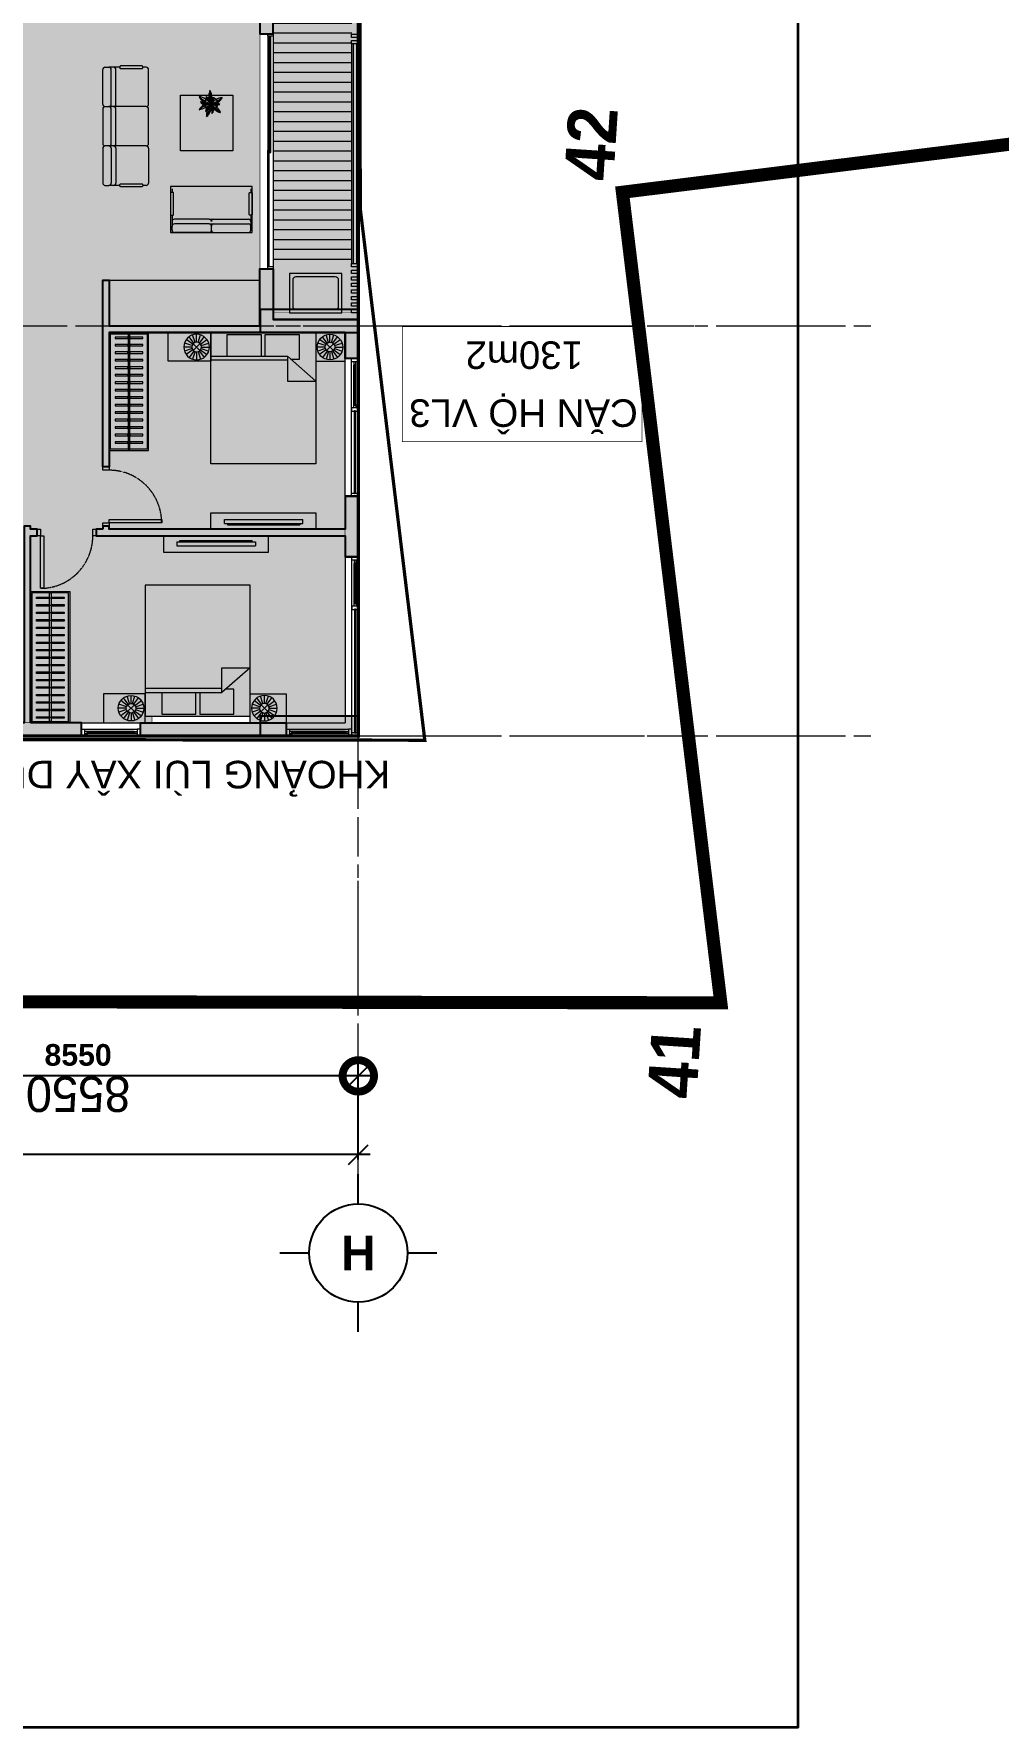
# Model space of a CAD drawing. Header units: millimetres. Extents: x -100356 to 314685, y 446 to 1273965.
# Drawn here: x 76791 to 91502, y 978619 to 1004435 of the extents above; entities that cross this region are included whole.
import ezdxf
from ezdxf.enums import TextEntityAlignment as Align
from ezdxf.xclip import XClip

# ---------------------------------------------------------------- set-up
doc = ezdxf.new("R2010")
doc.units = ezdxf.units.MM
doc.header["$XCLIPFRAME"] = 2
for name, pattern in [('20180221 BF$0$DASHDOT', [1, 0.5, -0.25, 0, -0.25]), ('CENTER', [2, 1.25, -0.25, 0.25, -0.25]), ('CENTER2', [28.575, 19.05, -3.175, 3.175, -3.175]), ('Dash', [6, 3, -3]), ('DASHED2', [0.375, 0.25, -0.125]), ('Kume - Grid Line', [10.5, 6, -1.25, 2, -1.25]), ('VL1 - tb$0$HIDDEN', [0.375, 0.25, -0.125])]:
    doc.linetypes.add(name, pattern=pattern)
doc.layers.get('DEFPOINTS').update_dxf_attribs({"lineweight": 13})
for name, color, linetype in [('20180221 BF$0$10', 1, 'Continuous'), ('20180221 BF$0$sohieu_diem', 2, 'Continuous'), ('20180221 BF$0$TREE', 99, 'Continuous'), ('STR', 7, 'Continuous')]:
    doc.layers.add(name, color=color, linetype=linetype)
for name, color, linetype, lineweight in [('20180221 BF$0$setback', 1, 'Continuous', 13), ('@ color hatch', 7, 'Continuous', 13), ('@LOUVER', 35, 'Continuous', 13), ('A-_ANOT----_D', 7, 'Continuous', 5), ('A.Axis', 251, 'CENTER2', 13), ('A1 - dp$0$TUONG 2', 2, 'Continuous', 25), ('A2 - dp$0$FURNITURE', 8, 'Continuous', 5), ('A3 - dp$0$A.Door', 4, 'Continuous', 13), ('A3 - dp$0$A.HACH 250', 250, 'Continuous', 5), ('A3 - dp$0$CUA', 5, 'Continuous', 9), ('A3 - dp$0$FURNITURE', 8, 'Continuous', 5), ('A3 - dp$0$TUONG 2', 2, 'Continuous', 25), ('GJ', 1, 'Continuous', 13), ('Hatch-wall', 251, 'Continuous', 5), ('LC.HA', 250, 'Continuous', 9), ('LDIM OUT', 250, 'Continuous', 13), ('LGI', 250, 'CENTER', 9), ('TEXT', 6, 'Continuous', 20), ('VL1 - tb$0$$0$A.HACH 250', 250, 'Continuous', 5), ('VL1 - tb$0$A.Door', 4, 'Continuous', 13), ('VL1 - tb$0$A.HACH 250', 250, 'Continuous', 5), ('VL1 - tb$0$CUA', 5, 'Continuous', 9), ('VL1 - tb$0$KHCUA', 3, 'Continuous', 13)]:
    doc.layers.add(name, color=color, linetype=linetype, lineweight=lineweight)
doc.layers.add('@area depoint', color=8, linetype='Continuous', lineweight=35, plot=False)
doc.styles.add('20180221 BF$0$VAPTIMN', font='VNI-Aptima-Bold.TTF')
doc.styles.add('ARIAL', font='Font - TrueType - Arial Bold.ttf')
doc.styles.add('Arial_4', font='Font - TrueType - Arial.ttf', dxfattribs={"width": 0.95, "height": 540})
doc.styles.add('VL1 - tb$0$GHICHU-C', font='Font - TrueType - Arial.ttf', dxfattribs={"width": 0.7})
doc.styles.add('VnArial', font='Font - TrueType - Arial.ttf')
doc.dimstyles.new('A3_-_A4_1', dxfattribs={"dimscale": 304.8, "dimtxt": 550.940076, "dimasz": 3.149606, "dimexe": 0, "dimexo": 0.0625, "dimgap": 0, "dimtad": 1, "dimdec": 0, "dimzin": 0, "dimdsep": 46, "dimtxsty": 'Arial_4', "dimblk1": 'DOTSMALL', "dimblk2": 'DOTSMALL', "dimsah": 1, "dimcen": 0.09, "dimazin": 0, "dimtfac": 1, "dimtdec": 4, "dimtix": 1, "dimtmove": 0, "dimatfit": 3, "dimfxl": 4.92126, "dimfxlon": 1, "dimtvp": 1, "dimtolj": 1, "dimtzin": 0, "dimarcsym": 2})
doc.dimstyles.new('TL 150 OUT', dxfattribs={"dimscale": 150, "dimtxt": 2.2, "dimasz": 2, "dimexe": 1.2, "dimexo": 1.5, "dimgap": 1, "dimtad": 1, "dimdec": 0, "dimdsep": 46, "dimtxsty": 'ARIAL', "dimblk": 'OBLIQUE', "dimcen": 2, "dimdle": 1.2, "dimclrd": 256, "dimclre": 256, "dimclrt": 4, "dimaunit": 1, "dimadec": 0, "dimazin": 0, "dimtfac": 1, "dimtdec": 0, "dimtix": 1, "dimtmove": 2, "dimatfit": 3, "dimfxl": 1, "dimtolj": 1, "dimtzin": 0, "dimarcsym": 0})

# ---------------------------------------------------------------- blocks, each defined once
blk = doc.blocks.new('*U211')
for p, q in [((50, 0), (2489, 0)), ((100, 0), (100, -30)), ((2439, 0), (2439, -30)), ((2489, 0), (2489, -30)), ((50, -30), (2489, -30)), ((2439, -35), (2439, -65)), ((2439, -35), (4877, -35)), ((2439, -65), (4877, -65)), ((2489, -35), (2489, -65)), ((4827, -35), (4827, -65))]:
    blk.add_line(p, q)
at = {"color": 8}
for p, q in [((100, -15), (2439, -15)), ((2489, -50), (4827, -50))]:
    blk.add_line(p, q, dxfattribs=at)
for points in [[(0, 0), (50, 0), (50, -110), (0, -110)], [(4877, 0), (4927, 0), (4927, -110), (4877, -110)]]:
    blk.add_lwpolyline(points, close=True)
for points in [[(4877, 0), (50, 0)], [(4877, -110), (50, -110)]]:
    blk.add_lwpolyline(points)
at = {"layer": 'VL1 - tb$0$KHCUA', "style": 'VL1 - tb$0$GHICHU-C', "flags": 1}
for tag, p in [('KICH_THUOC', (450, -300)), ('TEN_CUA', (450, -184)), ('QUI_CACH', (450, -421))]:
    blk.add_attdef(tag, text='', height=50, dxfattribs=at).set_placement(p, align=Align.MIDDLE)
blk = doc.blocks.new('*U178')
for points in [[(0, 100), (50, 100), (50, 0), (0, 0)], [(50, 0), (100, 0), (100, -800), (50, -800)], [(850, 100), (900, 100), (900, 0), (850, 0)]]:
    blk.add_lwpolyline(points, close=True)
at = {"linetype": 'VL1 - tb$0$HIDDEN'}
blk.add_arc((50, 0), 800, 270, 0, dxfattribs=at)
blk = doc.blocks.new('*U476')
for points in [[(0, 600), (0, 0), (1999, 0), (1999, 600)], [(1979, 580), (1979, 20), (20, 20), (20, 580)]]:
    blk.add_lwpolyline(points, close=True)
at = {"ltscale": 6}
for points in [[(1979, 287), (1979, 313), (20, 313), (20, 287)], [(83, 319), (78, 319), (78, 280), (83, 280)], [(197, 319), (192, 319), (192, 280), (197, 280)], [(311, 319), (306, 319), (306, 280), (311, 280)], [(425, 319), (420, 319), (420, 280), (425, 280)], [(539, 319), (534, 319), (534, 280), (539, 280)], [(653, 319), (648, 319), (648, 280), (653, 280)], [(767, 319), (762, 319), (762, 280), (767, 280)], [(881, 319), (876, 319), (876, 280), (881, 280)], [(995, 319), (990, 319), (990, 280), (995, 280)], [(1109, 319), (1104, 319), (1104, 280), (1109, 280)], [(1223, 319), (1218, 319), (1218, 280), (1223, 280)], [(1337, 319), (1332, 319), (1332, 280), (1337, 280)], [(1451, 319), (1446, 319), (1446, 280), (1451, 280)], [(1565, 319), (1560, 319), (1560, 280), (1565, 280)], [(1679, 319), (1674, 319), (1674, 280), (1679, 280)], [(1793, 319), (1788, 319), (1788, 280), (1793, 280)], [(1907, 319), (1902, 319), (1902, 280), (1907, 280)]]:
    blk.add_lwpolyline(points, close=True, dxfattribs=at)
for points in [[(91, 313), (91, 515), (69, 515), (69, 313)], [(69, 287), (69, 92), (91, 92), (91, 287)], [(205, 313), (205, 515), (183, 515), (183, 313)], [(183, 287), (183, 92), (205, 92), (205, 287)], [(319, 313), (319, 515), (297, 515), (297, 313)], [(297, 287), (297, 92), (319, 92), (319, 287)], [(433, 313), (433, 515), (411, 515), (411, 313)], [(411, 287), (411, 92), (433, 92), (433, 287)], [(547, 313), (547, 515), (525, 515), (525, 313)], [(525, 287), (525, 92), (547, 92), (547, 287)], [(661, 313), (661, 515), (639, 515), (639, 313)], [(639, 287), (639, 92), (661, 92), (661, 287)], [(775, 313), (775, 515), (753, 515), (753, 313)], [(753, 287), (753, 92), (775, 92), (775, 287)], [(889, 313), (889, 515), (867, 515), (867, 313)], [(867, 287), (867, 92), (889, 92), (889, 287)], [(1003, 313), (1003, 515), (981, 515), (981, 313)], [(981, 287), (981, 92), (1003, 92), (1003, 287)], [(1117, 313), (1117, 515), (1095, 515), (1095, 313)], [(1095, 287), (1095, 92), (1117, 92), (1117, 287)], [(1231, 313), (1231, 515), (1209, 515), (1209, 313)], [(1209, 287), (1209, 92), (1231, 92), (1231, 287)], [(1345, 313), (1345, 515), (1323, 515), (1323, 313)], [(1323, 287), (1323, 92), (1345, 92), (1345, 287)], [(1459, 313), (1459, 515), (1437, 515), (1437, 313)], [(1437, 287), (1437, 92), (1459, 92), (1459, 287)], [(1573, 313), (1573, 515), (1551, 515), (1551, 313)], [(1551, 287), (1551, 92), (1573, 92), (1573, 287)], [(1687, 313), (1687, 515), (1665, 515), (1665, 313)], [(1665, 287), (1665, 92), (1687, 92), (1687, 287)], [(1801, 313), (1801, 515), (1779, 515), (1779, 313)], [(1779, 287), (1779, 92), (1801, 92), (1801, 287)], [(1915, 313), (1915, 515), (1893, 515), (1893, 313)], [(1893, 287), (1893, 92), (1915, 92), (1915, 287)]]:
    blk.add_lwpolyline(points, dxfattribs=at)
blk = doc.blocks.new('VL1 - tb$0$Bed 1600')
at = {"linetype": 'Continuous'}
for p, q in [((2, -80), (2, 0)), ((2, 0), (66, 0)), ((66, 0), (66, -80)), ((12, -1.2), (32.8, -1.2)), ((12, -14.4), (12, -1.2)), ((32.8, -1.2), (32.8, -14.4)), ((35.2, -1.2), (56, -1.2)), ((35.2, -14.4), (35.2, -1.2)), ((56, -1.2), (56, -16.4)), ((2, -14.4), (48.8, -14.4)), ((48.8, -16.8), (2, -16.8)), ((66, -29.6), (48.8, -14.4)), ((48.8, -14.4), (48.8, -29.6)), ((56, -16.4), (50.8, -16.4)), ((48.8, -29.6), (66, -29.6)), ((66, -80), (2, -80))]:
    blk.add_line(p, q, dxfattribs=at)
blk = doc.blocks.new('*U475')
for p, q in [((548, 0), (0, 0)), ((0, 0), (0, -439)), ((548, -439), (548, 0)), ((144, -222), (22, -222)), ((148, -200), (32, -162)), ((148, -245), (32, -283)), ((158, -179), (60, -108)), ((174, -163), (103, -65)), ((195, -153), (157, -37)), ((166, -171), (269, -274)), ((269, -171), (166, -274)), ((217, -149), (217, -27)), ((240, -153), (278, -37)), ((260, -163), (332, -65)), ((277, -179), (375, -108)), ((287, -200), (403, -162)), ((287, -245), (403, -283)), ((291, -222), (412, -222)), ((0, -439), (548, -439)), ((158, -265), (60, -337)), ((174, -282), (103, -380)), ((195, -292), (157, -408)), ((217, -296), (217, -418)), ((217, -296), (217, -418)), ((240, -292), (278, -408)), ((260, -282), (332, -380)), ((277, -265), (375, -337))]:
    blk.add_line(p, q)
for radius in [195, 73.2]:
    blk.add_circle((217, -222), radius)
blk = doc.blocks.new('*U473')
for p, q in [((639, 0), (0, 0)), ((0, 0), (0, -439)), ((639, -439), (639, 0)), ((144, -222), (22, -222)), ((148, -200), (32, -162)), ((148, -245), (32, -283)), ((158, -179), (60, -108)), ((174, -163), (103, -65)), ((195, -153), (157, -37)), ((166, -171), (269, -274)), ((269, -171), (166, -274)), ((217, -149), (217, -27)), ((240, -153), (278, -37)), ((260, -163), (332, -65)), ((277, -179), (375, -108)), ((287, -200), (403, -162)), ((287, -245), (403, -283)), ((291, -222), (412, -222)), ((0, -439), (639, -439)), ((158, -265), (60, -337)), ((174, -282), (103, -380)), ((195, -292), (157, -408)), ((217, -296), (217, -418)), ((217, -296), (217, -418)), ((240, -292), (278, -408)), ((260, -282), (332, -380)), ((277, -265), (375, -337))]:
    blk.add_line(p, q)
for radius in [195, 73.2]:
    blk.add_circle((217, -222), radius)
blk = doc.blocks.new('VL1 - tb$0$A$C6FE626A3')
for p, q in [((-90, 606), (-150, 606)), ((-150, -594), (-150, 606)), ((-90, -594), (-90, 606)), ((-90, 557), (-70, 557)), ((-70, -545), (-70, 557)), ((-90, -594), (-150, -594)), ((-90, -545), (-70, -545))]:
    blk.add_line(p, q)
blk = doc.blocks.new('*U474')
for p, q in [((448, 0), (0, 0)), ((0, 0), (0, -439)), ((448, -439), (448, 0)), ((144, -222), (22, -222)), ((148, -200), (32, -162)), ((148, -245), (32, -283)), ((158, -179), (60, -108)), ((174, -163), (103, -65)), ((195, -153), (157, -37)), ((166, -171), (269, -274)), ((269, -171), (166, -274)), ((217, -149), (217, -27)), ((240, -153), (278, -37)), ((260, -163), (332, -65)), ((277, -179), (375, -108)), ((287, -200), (403, -162)), ((287, -245), (403, -283)), ((291, -222), (412, -222)), ((0, -439), (448, -439)), ((158, -265), (60, -337)), ((174, -282), (103, -380)), ((195, -292), (157, -408)), ((217, -296), (217, -418)), ((217, -296), (217, -418)), ((240, -292), (278, -408)), ((260, -282), (332, -380)), ((277, -265), (375, -337))]:
    blk.add_line(p, q)
for radius in [195, 73.2]:
    blk.add_circle((217, -222), radius)
blk = doc.blocks.new('*U472')
for p, q in [((650, 0), (0, 0)), ((0, 0), (0, -439)), ((650, -439), (650, 0)), ((144, -222), (22, -222)), ((148, -200), (32, -162)), ((148, -245), (32, -283)), ((158, -179), (60, -108)), ((174, -163), (103, -65)), ((195, -153), (157, -37)), ((166, -171), (269, -274)), ((269, -171), (166, -274)), ((217, -149), (217, -27)), ((240, -153), (278, -37)), ((260, -163), (332, -65)), ((277, -179), (375, -108)), ((287, -200), (403, -162)), ((287, -245), (403, -283)), ((291, -222), (412, -222)), ((0, -439), (650, -439)), ((158, -265), (60, -337)), ((174, -282), (103, -380)), ((195, -292), (157, -408)), ((217, -296), (217, -418)), ((217, -296), (217, -418)), ((240, -292), (278, -408)), ((260, -282), (332, -380)), ((277, -265), (375, -337))]:
    blk.add_line(p, q)
for radius in [195, 73.2]:
    blk.add_circle((217, -222), radius)
blk = doc.blocks.new('*U477')
for points in [[(0, 600), (0, 0), (1801, 0), (1801, 600)], [(1781, 580), (1781, 20), (20, 20), (20, 580)]]:
    blk.add_lwpolyline(points, close=True)
at = {"ltscale": 6}
for points in [[(1781, 287), (1781, 313), (20, 313), (20, 287)], [(83, 319), (78, 319), (78, 280), (83, 280)], [(197, 319), (192, 319), (192, 280), (197, 280)], [(311, 319), (306, 319), (306, 280), (311, 280)], [(425, 319), (420, 319), (420, 280), (425, 280)], [(539, 319), (534, 319), (534, 280), (539, 280)], [(653, 319), (648, 319), (648, 280), (653, 280)], [(767, 319), (762, 319), (762, 280), (767, 280)], [(881, 319), (876, 319), (876, 280), (881, 280)], [(995, 319), (990, 319), (990, 280), (995, 280)], [(1109, 319), (1104, 319), (1104, 280), (1109, 280)], [(1223, 319), (1218, 319), (1218, 280), (1223, 280)], [(1337, 319), (1332, 319), (1332, 280), (1337, 280)], [(1451, 319), (1446, 319), (1446, 280), (1451, 280)], [(1565, 319), (1560, 319), (1560, 280), (1565, 280)], [(1679, 319), (1674, 319), (1674, 280), (1679, 280)]]:
    blk.add_lwpolyline(points, close=True, dxfattribs=at)
for points in [[(91, 313), (91, 515), (69, 515), (69, 313)], [(69, 287), (69, 92), (91, 92), (91, 287)], [(205, 313), (205, 515), (183, 515), (183, 313)], [(183, 287), (183, 92), (205, 92), (205, 287)], [(319, 313), (319, 515), (297, 515), (297, 313)], [(297, 287), (297, 92), (319, 92), (319, 287)], [(433, 313), (433, 515), (411, 515), (411, 313)], [(411, 287), (411, 92), (433, 92), (433, 287)], [(547, 313), (547, 515), (525, 515), (525, 313)], [(525, 287), (525, 92), (547, 92), (547, 287)], [(661, 313), (661, 515), (639, 515), (639, 313)], [(639, 287), (639, 92), (661, 92), (661, 287)], [(775, 313), (775, 515), (753, 515), (753, 313)], [(753, 287), (753, 92), (775, 92), (775, 287)], [(889, 313), (889, 515), (867, 515), (867, 313)], [(867, 287), (867, 92), (889, 92), (889, 287)], [(1003, 313), (1003, 515), (981, 515), (981, 313)], [(981, 287), (981, 92), (1003, 92), (1003, 287)], [(1117, 313), (1117, 515), (1095, 515), (1095, 313)], [(1095, 287), (1095, 92), (1117, 92), (1117, 287)], [(1231, 313), (1231, 515), (1209, 515), (1209, 313)], [(1209, 287), (1209, 92), (1231, 92), (1231, 287)], [(1345, 313), (1345, 515), (1323, 515), (1323, 313)], [(1323, 287), (1323, 92), (1345, 92), (1345, 287)], [(1459, 313), (1459, 515), (1437, 515), (1437, 313)], [(1437, 287), (1437, 92), (1459, 92), (1459, 287)], [(1573, 313), (1573, 515), (1551, 515), (1551, 313)], [(1551, 287), (1551, 92), (1573, 92), (1573, 287)], [(1687, 313), (1687, 515), (1665, 515), (1665, 313)], [(1665, 287), (1665, 92), (1687, 92), (1687, 287)]]:
    blk.add_lwpolyline(points, dxfattribs=at)
blk = doc.blocks.new('*U177')
at = {"layer": 'VL1 - tb$0$A.Door', "ltscale": 0.5}
for p, q in [((850, 100), (50, 100)), ((50, 0), (850, 0)), ((100, 65), (800, 65)), ((100, 35), (800, 35)), ((900, 0), (900, 100))]:
    blk.add_line(p, q, dxfattribs=at)
for points in [[(50, 100), (50, 0), (0, 0), (0, 100)], [(850, 100), (850, 0), (900, 0), (900, 100)]]:
    blk.add_lwpolyline(points, close=True, dxfattribs=at)
for points in [[(100, 55), (100, 65), (50, 65), (50, 35), (100, 35), (100, 45), (90, 45), (90, 55), (100, 55)], [(800, 55), (800, 65), (850, 65), (850, 35), (800, 35), (800, 45), (810, 45), (810, 55), (800, 55)]]:
    blk.add_lwpolyline(points, dxfattribs=at)
at = {"layer": 'VL1 - tb$0$A.HACH 250', "ltscale": 0.5}
blk.add_lwpolyline([(90, 45), (810, 45), (810, 55), (90, 55)], close=True, dxfattribs=at)
blk = doc.blocks.new('*U479')
at = {"layer": 'A3 - dp$0$FURNITURE'}
for p, q in [((0, 100), (3350, 100)), ((0, 75), (3350, 75)), ((0, 25), (3350, 25)), ((0, 0), (3350, 0))]:
    blk.add_line(p, q, dxfattribs=at)
blk = doc.blocks.new('A3 - dp$0$cua so 1')
at = {"layer": 'A3 - dp$0$A.Door', "ltscale": 0.5}
for p, q in [((1400, 65), (2000, 65)), ((1400, 35), (2000, 35))]:
    blk.add_line(p, q, dxfattribs=at)
for points in [[(0, 0), (2100, 0), (2100, 100), (0, 100)], [(2050, 100), (2050, 0), (2100, 0), (2100, 100)]]:
    blk.add_lwpolyline(points, close=True, dxfattribs=at)
for points in [[(50, 55), (50, 100), (0, 100), (0, 0), (50, 0), (50, 45), (40, 45), (40, 55), (50, 55)], [(1300, 55), (1300, 100), (1350, 100), (1350, 0), (1300, 0), (1300, 45), (1310, 45), (1310, 55), (1300, 55)], [(1400, 55), (1400, 65), (1350, 65), (1350, 35), (1400, 35), (1400, 45), (1390, 45), (1390, 55), (1400, 55)], [(2000, 55), (2000, 65), (2050, 65), (2050, 35), (2000, 35), (2000, 45), (2010, 45), (2010, 55), (2000, 55)]]:
    blk.add_lwpolyline(points, dxfattribs=at)
at = {"layer": 'A3 - dp$0$A.HACH 250', "ltscale": 0.5}
for points in [[(40, 45), (1310, 45), (1310, 55), (40, 55)], [(1390, 45), (2010, 45), (2010, 55), (1390, 55)]]:
    blk.add_lwpolyline(points, close=True, dxfattribs=at)
blk = doc.blocks.new('*U418')
at = {"layer": 'A3 - dp$0$A.Door', "ltscale": 0.5}
for p, q in [((1400, 65), (2000, 65)), ((1400, 35), (2000, 35))]:
    blk.add_line(p, q, dxfattribs=at)
for points in [[(-628, 0), (2100, 0), (2100, 100), (-628, 100)], [(2050, 100), (2050, 0), (2100, 0), (2100, 100)]]:
    blk.add_lwpolyline(points, close=True, dxfattribs=at)
for points in [[(-578, 55), (-578, 100), (-628, 100), (-628, 0), (-578, 0), (-578, 45), (-588, 45), (-588, 55), (-578, 55)], [(1300, 55), (1300, 100), (1350, 100), (1350, 0), (1300, 0), (1300, 45), (1310, 45), (1310, 55), (1300, 55)], [(1400, 55), (1400, 65), (1350, 65), (1350, 35), (1400, 35), (1400, 45), (1390, 45), (1390, 55), (1400, 55)], [(2000, 55), (2000, 65), (2050, 65), (2050, 35), (2000, 35), (2000, 45), (2010, 45), (2010, 55), (2000, 55)]]:
    blk.add_lwpolyline(points, dxfattribs=at)
at = {"layer": 'A3 - dp$0$A.HACH 250', "ltscale": 0.5}
for points in [[(-588, 45), (1310, 45), (1310, 55), (-588, 55)], [(1390, 45), (2010, 45), (2010, 55), (1390, 55)]]:
    blk.add_lwpolyline(points, close=True, dxfattribs=at)
blk = doc.blocks.new('*U417')
at = {"layer": 'VL1 - tb$0$A.Door', "ltscale": 0.5}
for p, q in [((952, 100), (50, 100)), ((50, 0), (952, 0)), ((100, 65), (902, 65)), ((100, 35), (902, 35)), ((1002, 0), (1002, 100))]:
    blk.add_line(p, q, dxfattribs=at)
for points in [[(50, 100), (50, 0), (0, 0), (0, 100)], [(952, 100), (952, 0), (1002, 0), (1002, 100)]]:
    blk.add_lwpolyline(points, close=True, dxfattribs=at)
for points in [[(100, 55), (100, 65), (50, 65), (50, 35), (100, 35), (100, 45), (90, 45), (90, 55), (100, 55)], [(902, 55), (902, 65), (952, 65), (952, 35), (902, 35), (902, 45), (912, 45), (912, 55), (902, 55)]]:
    blk.add_lwpolyline(points, dxfattribs=at)
at = {"layer": 'VL1 - tb$0$A.HACH 250', "ltscale": 0.5}
blk.add_lwpolyline([(90, 45), (912, 45), (912, 55), (90, 55)], close=True, dxfattribs=at)
blk = doc.blocks.new('VL3 revised', base_point=(-8800, 1600))
at = {"layer": '@ color hatch', "ltscale": 0.5}
h = blk.add_hatch(color=211, dxfattribs=at)
h.dxf.hatch_style = 1
h.paths.add_polyline_path([(-7000, 2132), (-6700, 2132), (-6400, 2132), (-6400, 2725), (2450, 2725), (2450, -272), (-450, -272), (-450, -1675), (1149, -1675), (1149, -6825), (2448, -6825), (2450, -12775), (1000, -12775), (1000, -12675), (-500, -12675), (-500, -12775), (-5752, -12775), (-5752, -11475), (-5850, -11475), (-5850, -7695), (-5450, -7695), (-5450, -6875), (-5850, -6875), (-5850, -3175), (-7000, -3175)])
h.paths.add_polyline_path([(2648, -1675), (1349, -1675), (1349, -6525), (2648, -6525)])
at = {"layer": 'Hatch-wall', "ltscale": 0.5}
h = blk.add_hatch(color=256, dxfattribs=at)
h.dxf.hatch_style = 1
h.paths.add_polyline_path([(-6500, 2232), (-7000, 2232), (-7000, 2732), (-6500, 2732)], flags=16)
h.paths.add_polyline_path([(-1550, -472), (-1550, -372), (-450, -372), (-450, -272), (2450, -272), (2450, 228), (2650, 228), (2650, -475), (-250, -475), (-250, -522), (-450, -522), (-450, -472)], flags=17)
h.paths.add_polyline_path([(-1150, -6725), (1149, -6725), (1149, -5855), (1349, -5855), (1349, -6625), (2648, -6625), (2648, -7222), (2448, -7222), (2448, -6825), (-1150, -6825), (-1150, -8875), (-1250, -8875), (-1250, -6025), (-1150, -6025)])
h.paths.add_polyline_path([(1548, -12975), (-675, -12975), (-675, -12775), (1548, -12775)])
h.paths.add_polyline_path([(-5850, -6875), (-5850, -6975), (-5550, -6975), (-5550, -7595), (-5850, -7595), (-5850, -7695), (-5450, -7695), (-5450, -6875)], flags=17)
h.paths.add_polyline_path([(-7000, -1675), (-7000, 1032), (-5200, 1032), (-5200, 1232), (-5300, 1232), (-5300, 1132), (-7000, 1132), (-7000, 2132), (-6400, 2132), (-6400, 2732), (-5300, 2732), (-5300, 1982), (-5200, 1982), (-5200, 2732), (-2650, 2732), (-2650, -268), (-2650, -268), (-2650, -472), (-2450, -472), (-2450, -372), (-2550, -372), (-2550, 632), (-1800, 632), (-1800, 732), (-2550, 732), (-2550, 2732), (-950, 2732), (-950, 732), (-1050, 732), (-1050, 632), (-850, 632), (-850, 2732), (2450, 2732), (2450, 2328), (2650, 2328), (2650, 2932), (-7150, 2932), (-7150, -1775), (-7000, -1775)])
h.paths.add_polyline_path([(-2350, -6025), (-5850, -6025), (-5850, -3175), (-7000, -3175), (-7000, -3075), (-7150, -3075), (-7150, -3375), (-6050, -3375), (-6050, -12975), (-5200, -12975), (-5200, -12775), (-5850, -12775), (-5850, -9825), (-4150, -9825), (-4150, -9625), (-4250, -9625), (-4250, -9725), (-5850, -9725), (-5850, -6125), (-4250, -6125), (-4250, -8875), (-4150, -8875), (-4150, -8275), (-2450, -8275), (-2450, -8875), (-2350, -8875), (-2350, -6975), (-2450, -6975), (-2450, -8175), (-4150, -8175), (-4150, -6125), (-2450, -6125), (-2450, -6225), (-2350, -6225)])
edge = h.paths.add_edge_path()
edge.add_line((1349, -1675), (2648, -1675))
edge.add_line((2648, -1675), (2649, -1475))
edge.add_line((2649, -1475), (-250, -1475))
edge.add_line((-250, -1475), (-250, -1422))
edge.add_line((-250, -1422), (-450, -1422))
edge.add_line((-450, -1422), (-450, -1675))
edge.add_line((-450, -1675), (1149, -1675))
edge.add_line((1149, -1675), (1149, -2272))
edge.add_line((1149, -2272), (1349, -2272))
edge.add_line((1349, -2272), (1349, -1675))
h = blk.add_hatch(color=256, dxfattribs=at)
h.dxf.hatch_style = 1
h.paths.add_polyline_path([(2649, -1475), (-250, -1475), (-250, -1422), (-450, -1422), (-450, -1675), (1149, -1675), (1149, -2272), (1349, -2272), (1349, -1675), (2648, -1675)])
h = blk.add_hatch(color=256, dxfattribs=at)
h.dxf.hatch_style = 1
h.paths.add_polyline_path([(-1250, -9825), (-1350, -9825), (-1350, -9925), (2448, -9925), (2448, -10247), (2650, -10247), (2650, -9322), (2448, -9322), (2448, -9825), (-1150, -9825), (-1150, -9775), (-1250, -9775)])
h.paths.add_polyline_path([(-2350, -12775), (-2350, -9925), (-2250, -9925), (-2250, -9825), (-2350, -9825), (-2350, -9775), (-2450, -9775), (-2450, -12775), (-3100, -12775), (-3100, -12975), (-1575, -12975), (-1575, -12775)])
at = {"layer": 'VL1 - tb$0$$0$A.HACH 250'}
h = blk.add_hatch(dxfattribs=at)
h.set_pattern_fill('_USER', color=256, scale=150, angle=180, pattern_type=0)
h.set_pattern_definition([(180, (-58920.26, -230649.74), (-6e-14, -150), [])])
h.paths.add_polyline_path([(1349, -1675), (2550, -1675), (2550, -5855), (1349, -5855)])
at = {"layer": '@ color hatch', "color": 250, "ltscale": 10, "const_width": 10, "elevation": 0}
blk.add_lwpolyline([(1149, -1675), (1149, -6825), (2448, -6825), (2450, -12775), (1000, -12775), (1000, -12675), (-500, -12675), (-500, -12775), (-5752, -12775), (-5752, -11475), (-5850, -11475), (-5850, -7695), (-5450, -7695), (-5450, -6875), (-5850, -6875), (-5850, -3175), (-7000, -3175), (-7000, 2132)], dxfattribs=at)
at = {"layer": '@ color hatch', "color": 250, "ltscale": 10, "const_width": 10}
blk.add_lwpolyline([(2648, -1675), (1349, -1675), (1349, -6525), (2648, -6525)], close=True, dxfattribs=at)
at = {"layer": '@LOUVER', "ltscale": 0.5}
blk.add_lwpolyline([(2399, -6525), (2399, -5925), (1599, -5925), (1599, -6525)], close=True, dxfattribs=at)
blk.add_lwpolyline([(2349, -6425), (2349, -6025, 0.414214), (2299, -5975), (1699, -5975, 0.414214), (1649, -6025), (1649, -6425, 0.414214), (1699, -6475), (2299, -6475, 0.414214)], format="xyb", close=True, dxfattribs=at)
at = {"layer": 'A1 - dp$0$TUONG 2', "ltscale": 0.5}
for p, q in [((2448, -6822, 0), (2448, -7222, 0)), ((2448, -9322, 0), (2648, -9322, 0)), ((2650, -10247, 0), (2450, -10247, 0))]:
    blk.add_line(p, q, dxfattribs=at)
for points in [[(1349, -1675), (2648, -1675), (2649, -1475), (-250, -1475), (-250, -1422), (-450, -1422), (-450, -1675), (1149, -1675), (1149, -2272), (1349, -2272), (1349, -1675)], [(1149, -6625), (1149, -6625), (1149, -6725)], [(1149, -6725), (1149, -6625)], [(1149, -6625), (1149, -6725)], [(2648, -6825), (2649, -6825), (2649, -6625), (1349, -6625)], [(-1150, -6825), (2448, -6825)], [(-1250, -9825), (-1350, -9825), (-1350, -9925), (2448, -9925), (2448, -10247), (2650, -10247), (2650, -9322), (2448, -9322), (2448, -9825), (-1150, -9825), (-1150, -9775), (-1250, -9775), (-1250, -9825)], [(-2350, -12775), (-2350, -9925), (-2250, -9925), (-2250, -9825), (-2350, -9825), (-2350, -9775), (-2450, -9775), (-2450, -12775), (-3100, -12775), (-3100, -12975), (-1575, -12975), (-1575, -12775), (-2350, -12775)]]:
    blk.add_lwpolyline(points, dxfattribs=at)
at = {"layer": 'A1 - dp$0$TUONG 2', "ltscale": 0.5, "elevation": 0}
blk.add_lwpolyline([(-1150, -6725), (1149, -6725), (1149, -5855), (1349, -5855), (1349, -6625), (2648, -6625), (2648, -7222), (2448, -7222), (2448, -6825), (-1150, -6825), (-1150, -8875), (-1250, -8875), (-1250, -6025), (-1150, -6025), (-1150, -6725)], dxfattribs=at)
at = {"layer": 'A1 - dp$0$TUONG 2', "ltscale": 0.5}
blk.add_lwpolyline([(1548, -12975), (-675, -12975), (-675, -12775), (1548, -12775)], close=True, dxfattribs=at)
at = {"layer": 'A2 - dp$0$FURNITURE'}
for p, q in [((-1250, -3346, 0), (-1250, -2816, 0)), ((-1215, -2781, 0), (-1154, -2781, 0)), ((-989, -2781, 0), (-1154, -2781, 0)), ((-1119, -3346, 0), (-1119, -2816, 0)), ((-1049, -3346, 0), (-1049, -2816, 0)), ((-585, -2781, 0), (-639, -2781, 0)), ((-550, -3346, 0), (-550, -2816, 0)), ((-1250, -3416, 0), (-1250, -3946, 0)), ((-1215, -3381, 0), (-1154, -3381, 0)), ((-585, -3381, 0), (-1154, -3381, 0)), ((-1119, -3946, 0), (-1119, -3416, 0)), ((-1049, -3946, 0), (-1049, -3416, 0)), ((-550, -3946, 0), (-550, -3416, 0)), ((-1250, -4016, 0), (-1250, -4546, 0)), ((-585, -3981, 0), (-1215, -3981, 0)), ((-1119, -4016, 0), (-1119, -4546, 0)), ((-1049, -4016, 0), (-1049, -4546, 0)), ((-550, -4016, 0), (-550, -4546, 0)), ((-1215, -4581, 0), (-1154, -4581, 0)), ((-989, -4581, 0), (-1154, -4581, 0)), ((-585, -4581, 0), (-639, -4581, 0)), ((-191, -4635), (-191, -4688)), ((1009, -4635), (1009, -4688)), ((-191, -5038), (-191, -5203)), ((374, -5098), (-156, -5098)), ((374, -5098), (443, -5098)), ((444, -5098), (974, -5098)), ((1009, -5038), (1009, -5203)), ((-191, -5265), (-191, -5203)), ((374, -5168), (-156, -5168)), ((374, -5300), (-156, -5300)), ((374, -5300), (-156, -5300)), ((374, -5168), (443, -5168)), ((409, -5265), (409, -5203)), ((409, -5265), (409, -5203)), ((444, -5168), (974, -5168)), ((444, -5300), (974, -5300)), ((1009, -5265), (1009, -5203))]:
    blk.add_line(p, q, dxfattribs=at)
at = {"layer": 'A2 - dp$0$FURNITURE', "elevation": 0}
for points in [[(-652, -2759), (-975, -2759, 0.414214), (-989, -2772), (-989, -2789, 0.414214), (-975, -2802), (-652, -2802, 0.414214), (-639, -2789), (-639, -2772, 0.414214)], [(-652, -4602), (-975, -4602, -0.414214), (-989, -4589), (-989, -4572, -0.414214), (-975, -4559), (-652, -4559, -0.414214), (-639, -4572), (-639, -4589, -0.414214)]]:
    blk.add_lwpolyline(points, format="xyb", close=True, dxfattribs=at)
blk.add_lwpolyline([(736, -4056), (-64, -4056), (-64, -3206), (736, -3206)], close=True, dxfattribs=at)
at = {"layer": 'A2 - dp$0$FURNITURE'}
for points in [[(1030, -4600), (-213, -4600), (-213, -5300), (1030, -5300)], [(-1150, -6025), (1149, -6025), (1149, -6725), (-1150, -6725)], [(2000, -9575), (2000, -9825), (400, -9825), (400, -9575)], [(1279, -10175), (1279, -9925), (-323, -9925), (-323, -10175)]]:
    blk.add_lwpolyline(points, close=True, dxfattribs=at)
for points in [[(-213, -4701), (-213, -5025, 0.414214), (-200, -5038), (-183, -5038, 0.414214), (-170, -5025), (-170, -4701, 0.414214), (-183, -4688), (-200, -4688, 0.414214)], [(1030, -4701), (1030, -5025, -0.414214), (1017, -5038), (1000, -5038, -0.414214), (987, -5025), (987, -4701, -0.414214), (1000, -4688), (1017, -4688, -0.414214)]]:
    blk.add_lwpolyline(points, format="xyb", close=True, dxfattribs=at)
blk.add_circle((406, -3337, 0), 101, dxfattribs=at)
for centre, radius, start, end in [((-1215, -2816, 0), 35, 90, 180), ((-1154, -2816, 0), 35, 0, 90), ((-1084, -2816, 0), 35, 0, 90), ((-585, -2816, 0), 35, 0, 90), ((-1215, -3346, 0), 35, 180, 270), ((-1154, -3346, 0), 35, 270, 0), ((-1084, -3346, 0), 35, 270, 0), ((-585, -3346, 0), 35, 270, 0), ((167, -3504, 0), 282, 36.0102, 78.7514), ((402, -3149, 0), 197, 203.5569, 265.5928), ((359, -3484, 0), 145, 72.5643, 160.5658), ((126, -3006, 0), 433, 282.8237, 308.4584), ((542, -2931, 0), 435, 223.0584, 250.3682), ((445, -3653, 0), 314, 99.6289, 133.8517), ((335, -3211, 0), 128, 224.3745, 278.3611), ((605, -2425, 0), 947, 247.585, 253.6645), ((303, -3285, 0), 61.8, 195.6468, 282.6443), ((467, -3472, 0), 148, 117.6391, 173.4927), ((248, -3323, 0), 151, 298.6711, 351.4448), ((667, -3612, 0), 380, 135.3527, 155.2401), ((310, -3316, 0), 86.5, 349.0123, 78.5733), ((-68, -3418, 0), 437, 17.5499, 25.3147), ((259, -3345, 0), 134, 4.8141, 58.0945), ((220, -3383, 0), 188, 307.0526, 13.6398), ((-98, -3275, 0), 502, 329.2774, 351.9041), ((587, -3231, 0), 220, 154.7196, 185.6674), ((-322, -3258, 0), 719, 353.8852, 9.76), ((201, -3245, 0), 216, 334.191, 29.7589), ((587, -3231, 0), 220, 208.0633, 209.2303), ((618, -3524, 0), 286, 98.611, 140.85), ((737, -3465, 0), 361, 143.9758, 159.4862), ((253, -2879, 0), 485, 287.6158, 311.4256), ((351, -3541, 0), 209, 19.8532, 75.8716), ((963, -2883, 0), 719, 219.2619, 234.5537), ((588, -3286, 0), 188, 198.2679, 257.7577), ((460, -3311, 0), 60.6, 103.0214, 137.1627), ((402, -3149, 0), 197, 275.3509, 331.9516), ((533, -2066, 0), 1281, 265.498, 270.09), ((385, -3263, 0), 62.6, 321.0444, 10.8834), ((481, -3216, 0), 142, 252.6029, 293.2685), ((467, -3494, 0), 163, 64.7044, 87.5627), ((-1215, -3416, 0), 35, 90, 180), ((-1154, -3416, 0), 35, 0, 90), ((-1084, -3416, 0), 35, 0, 90), ((-585, -3416, 0), 35, 0, 90), ((618, -3524, 0), 286, 162.1417, 181.7779), ((65, -3461, 0), 354, 355.9263, 14.9396), ((274, -3426, 0), 156, 337.1601, 24.0107), ((365, -3429, 0), 78.4, 311.9837, 25.4724), ((-1215, -3946, 0), 35, 180, 270), ((-1215, -4016, 0), 35, 90, 180), ((-1154, -3946, 0), 35, 270, 0), ((-1154, -4016, 0), 35, 0, 90), ((-1084, -3946, 0), 35, 270, 0), ((-1084, -4016, 0), 35, 0, 90), ((-585, -3946, 0), 35, 270, 0), ((-585, -4016, 0), 35, 0, 90), ((-1215, -4546, 0), 35, 180, 270), ((-1154, -4546, 0), 35, 270, 0), ((-1084, -4546, 0), 35, 270, 0), ((-585, -4546, 0), 35, 270, 0), ((-156, -5133), 35, 90, 180), ((374, -5133), 35, 0, 90), ((374, -5133), 35, 360, 90), ((444, -5133), 35, 90, 180), ((444, -5133), 35, 90, 180), ((974, -5133), 35, 0, 90), ((-156, -5203), 35, 90, 180), ((-156, -5265), 35, 180, 270), ((374, -5203), 35, 0, 90), ((374, -5203), 35, 360, 90), ((374, -5265), 35, 270, 0), ((374, -5265), 35, 270, 360), ((444, -5203), 35, 90, 180), ((444, -5203), 35, 90, 180), ((444, -5265), 35, 180, 270), ((444, -5265), 35, 180, 270), ((974, -5203), 35, 0, 90), ((974, -5265), 35, 270, 0)]:
    blk.add_arc(centre, radius, start, end, dxfattribs=at)
at = {"layer": 'A3 - dp$0$CUA'}
for p, q in [((2448, -9322, 0), (2448, -7222, 0)), ((2450, -10247, 0), (2450, -12775, 0))]:
    blk.add_line(p, q, dxfattribs=at)
at = {"layer": 'VL1 - tb$0$$0$A.HACH 250'}
for points in [[(2548, -2325), (2548, -2275), (2650, -2275), (2650, -2325)], [(2548, -2425), (2548, -2375), (2650, -2375), (2650, -2425)]]:
    blk.add_lwpolyline(points, close=True, dxfattribs=at)
at = {"layer": 'VL1 - tb$0$$0$A.HACH 250', "elevation": 0}
for points in [[(2548, -5825), (2548, -5775), (2650, -5775), (2650, -5825)], [(2548, -5925), (2548, -5875), (2650, -5875), (2650, -5925)], [(2548, -6025), (2548, -5975), (2650, -5975), (2650, -6025)], [(2548, -6125), (2548, -6075), (2650, -6075), (2650, -6125)], [(2548, -6225), (2548, -6175), (2650, -6175), (2650, -6225)], [(2548, -6325), (2548, -6275), (2650, -6275), (2650, -6325)], [(2548, -6425), (2548, -6375), (2650, -6375), (2650, -6425)], [(2548, -6525), (2548, -6475), (2650, -6475), (2650, -6525)]]:
    blk.add_lwpolyline(points, close=True, dxfattribs=at)
at = {"layer": 'VL1 - tb$0$CUA'}
for p, q in [((2650, -7225), (2650, -9325)), ((2650, -10250), (2650, -12350)), ((-1575, -12775), (-675, -12775)), ((1548, -12775), (2450, -12775))]:
    blk.add_line(p, q, dxfattribs=at)
at = {"layer": 'A2 - dp$0$FURNITURE'}
for name, p, rotation in [('*U477', (-1150, -6825), 270), ('VL1 - tb$0$A$C6FE626A3', (1200, -9825), 270), ('*U473', (-600, -12775), 180)]:
    blk.add_blockref(name, p, dxfattribs=dict(at, rotation=rotation))
at = {"layer": 'A2 - dp$0$FURNITURE', "xscale": -1}
blk.add_blockref('*U472', (400, -6825), dxfattribs=at)
at = {"layer": 'A2 - dp$0$FURNITURE', "xscale": 24.99999062500353, "yscale": 24.99999062500353, "zscale": 24.99999062500353}
blk.add_blockref('VL1 - tb$0$Bed 1600', (350, -6825), dxfattribs=at)
at = {"layer": 'A2 - dp$0$FURNITURE'}
blk.add_blockref('*U474', (2000, -6825), dxfattribs=at)
at = {"layer": 'A2 - dp$0$FURNITURE', "xscale": -1}
for name, p, rotation in [('VL1 - tb$0$A$C6FE626A3', (474, -9925), 270), ('*U476', (-2350, -12775), 270), ('*U475', (1000, -12775), 180)]:
    blk.add_blockref(name, p, dxfattribs=dict(at, rotation=rotation))
at = {"layer": 'A2 - dp$0$FURNITURE', "xscale": -24.99999062500353, "yscale": 24.99999062500353, "zscale": 24.99999062500353, "rotation": 180}
blk.add_blockref('VL1 - tb$0$Bed 1600', (-650, -12675), dxfattribs=at)
at = {"layer": 'A3 - dp$0$TUONG 2', "extrusion": (0, 0, -1), "rotation": 90}
for name, p, zscale in [('*U479', (-2550, -5775, 0), -1.000000000000001), ('A3 - dp$0$cua so 1', (-2548, -9322, 0), -1.000000000000002), ('*U418', (-2550, -12347, 0), -1.000000000000002)]:
    blk.add_blockref(name, p, dxfattribs=dict(at, zscale=zscale))
at = {"layer": 'VL1 - tb$0$A.Door', "xscale": 0.7272727265428557, "yscale": 0.7272727265428557, "zscale": 0.7272727265428557, "rotation": 90}
blk.add_blockref('*U211', (1269, -5855), dxfattribs=at)
at = {"layer": 'VL1 - tb$0$A.Door', "xscale": -1, "rotation": 359.9999999999616}
for name, p in [('*U177', (-675, -12975)), ('*U417', (2550, -12975))]:
    blk.add_blockref(name, p, dxfattribs=at)
at = {"layer": 'VL1 - tb$0$CUA', "rotation": 90}
blk.add_blockref('*U178', (-1150, -9775), dxfattribs=at)
at = {"layer": 'VL1 - tb$0$CUA'}
blk.add_blockref('*U178', (-2250, -9925), dxfattribs=at)
blk = doc.blocks.new('_DotSmall')
at = {"color": 0, "linetype": 'ByBlock', "const_width": 0.5}
blk.add_lwpolyline([(-0.0625, 0, 1), (0.0625, 0, 1)], format="xyb", close=True, dxfattribs=at)
blk = doc.blocks.new('*D528')
at = {"layer": 'A.Axis', "color": 0, "lineweight": -2, "transparency": 16777216}
for p, q in [((-7100, 37965), (-7100, 36484)), ((1450, 37965), (1450, 36484)), ((-7100, 36484), (1450, 36484))]:
    blk.add_line(p, q, dxfattribs=at)
at = {"layer": 'DEFPOINTS', "color": 0, "transparency": 16777216}
for p in [(-7100, 37984), (1450, 37984), (1450, 36484)]:
    blk.add_point(p, dxfattribs=at)
at = {"layer": 'A.Axis', "color": 0, "lineweight": -2, "transparency": 16777216, "xscale": 960, "yscale": 960, "zscale": 960, "rotation": 180}
blk.add_blockref('_DotSmall', (-7100, 36484), dxfattribs=at)
at = {"layer": 'A.Axis', "color": 0, "lineweight": -2, "transparency": 16777216, "xscale": 960, "yscale": 960, "zscale": 960}
blk.add_blockref('_DotSmall', (1450, 36484), dxfattribs=at)
at = {"layer": 'A.Axis', "color": 0, "transparency": 16777216, "insert": (-2825, 36760), "char_height": 540, "attachment_point": 5, "style": 'Arial_4'}
blk.add_mtext('\\A1;8550', dxfattribs=at)
blk = doc.blocks.new('SITE')
at = {"layer": 'GJ', "color": 2, "linetype": 'DASHED2', "ltscale": 200, "const_width": 50, "elevation": 0}
blk.add_lwpolyline([(-44664, 42638), (-38719, 42656), (-35209, 42660), (-34096, 42671), (-29879, 42740), (-25970, 42804), (-21954, 42762), (-17825, 42748), (-8761, 42796), (-2287, 42908), (-2255, 42910), (-1186, 35377), (-1157, 8044), (-172, -63), (-42869, 0)], dxfattribs=at)
at = {"layer": 'TEXT', "insert": (-702, -797, 0), "char_height": 420, "width": 9033.43, "attachment_point": 1, "rotation": 180, "style": 'VnArial'}
blk.add_mtext('KHOẢNG LÙI XÂY DỰNG (4m)', dxfattribs=at)
blk = doc.blocks.new('20180221 BF$0$hientrang')
at = {"layer": '20180221 BF$0$10', "color": 1, "linetype": 'Continuous'}
for p, q in [((-113704, 94445, 0), (-110540, 43326, 0)), ((-110540, 43326, 0), (-98301, 45606, 0)), ((-98301, 45606, 0), (-91530, 9756, 0))]:
    blk.add_line(p, q, dxfattribs=at)
at = {"layer": '20180221 BF$0$10', "color": 1}
for p, q in [((-113704, 94445, 0), (-110540, 43326, 0)), ((-110540, 43326, 0), (-98301, 45606, 0)), ((-98301, 45606, 0), (-91530, 9756, 0))]:
    blk.add_line(p, q, dxfattribs=at)
at = {"layer": '20180221 BF$0$setback', "color": 1, "linetype": '20180221 BF$0$DASHDOT', "ltscale": 200, "const_width": 200, "elevation": 0}
blk.add_lwpolyline([(-64687, 107633), (-71608, 106512), (-73129, 105984), (-73130, 105414), (-77140, 104869), (-77250, 105249), (-77680, 105219), (-77900, 105350), (-82200, 105085), (-86230, 104910), (-87270, 104902), (-90121, 104815), (-91714, 102077), (-92674, 102048), (-92312, 95898), (-95312, 95702), (-99272, 95417), (-103263, 95232), (-108843, 94729), (-111844, 94613), (-113704, 94445), (-110540, 43326), (-98301, 45606), (-91530, 9756)], dxfattribs=at)
at = {"layer": '20180221 BF$0$sohieu_diem', "color": 3, "const_width": 93.8, "elevation": 0}
for points in [[(-98348, 45606, 1), (-98254, 45606, 1)], [(-110586, 43326, 1), (-110493, 43326, 1)]]:
    blk.add_lwpolyline(points, format="xyb", close=True, dxfattribs=at)
at = {"layer": '20180221 BF$0$sohieu_diem', "color": 3, "style": '20180221 BF$0$VAPTIMN'}
for s, p in [('42', (-98151, 45756, 0)), ('41', (-112038, 43605, 0))]:
    blk.add_text(s, height=750, rotation=359.9273, dxfattribs=at).set_placement(p)
blk = doc.blocks.new('_Oblique')
at = {"color": 0, "linetype": 'ByBlock', "lineweight": -2}
blk.add_line((-0.5, -0.5), (0.5, 0.5), dxfattribs=at)
blk = doc.blocks.new('*D500')
at = {"layer": 'DEFPOINTS', "color": 0, "ltscale": 1000, "transparency": 16777216}
for p in [(-49500, 49084), (-40950, 49084), (-40950, 47584)]:
    blk.add_point(p, dxfattribs=at)
at = {"layer": 'LDIM OUT', "lineweight": -2, "ltscale": 1000, "transparency": 16777216}
for p, q in [((-49500, 48859), (-49500, 47404)), ((-40950, 48859), (-40950, 47404)), ((-49680, 47584), (-40770, 47584))]:
    blk.add_line(p, q, dxfattribs=at)
at = {"layer": 'LDIM OUT', "lineweight": -2, "ltscale": 1000, "transparency": 16777216, "xscale": 300, "yscale": 300, "zscale": 300, "rotation": 180}
blk.add_blockref('_Oblique', (-49500, 47584), dxfattribs=at)
at = {"layer": 'LDIM OUT', "lineweight": -2, "ltscale": 1000, "transparency": 16777216, "xscale": 300, "yscale": 300, "zscale": 300}
blk.add_blockref('_Oblique', (-40950, 47584), dxfattribs=at)
at = {"layer": 'LDIM OUT', "color": 4, "ltscale": 1000, "transparency": 16777216, "insert": (-45225, 47266), "char_height": 330, "attachment_point": 5, "rotation": 180, "style": 'ARIAL'}
blk.add_mtext('\\A1;8550', dxfattribs=at)
blk = doc.blocks.new('BLOCK TRUC')
for p, q in [((0, 500), (0, 800)), ((500, 0), (800, 0)), ((-800, 0), (-500, 0)), ((0, -800), (0, -500))]:
    blk.add_line(p, q)
at = {"lineweight": 25}
blk.add_circle((0, 0), 500, dxfattribs=at)
at = {"style": 'ARIAL'}
blk.add_attdef('1-2', text='', height=350, rotation=0, dxfattribs=at).set_placement((0, 0), align=Align.MIDDLE_CENTER)
blk = doc.blocks.new('*D508')
at = {"layer": 'DEFPOINTS', "color": 0, "ltscale": 1000, "transparency": 16777216}
for p in [(-49500, 49084), (-8000, 48784), (-8000, 47404)]:
    blk.add_point(p, dxfattribs=at)
at = {"layer": 'LDIM OUT', "lineweight": -2, "ltscale": 1000, "transparency": 16777216}
for p, q in [((-49500, 48859), (-49500, 48604)), ((-8000, 47629), (-8000, 48964)), ((-49680, 48784), (-7820, 48784))]:
    blk.add_line(p, q, dxfattribs=at)
at = {"layer": 'LDIM OUT', "lineweight": -2, "ltscale": 1000, "transparency": 16777216, "xscale": 300, "yscale": 300, "zscale": 300, "rotation": 180}
blk.add_blockref('_Oblique', (-49500, 48784), dxfattribs=at)
at = {"layer": 'LDIM OUT', "lineweight": -2, "ltscale": 1000, "transparency": 16777216, "xscale": 300, "yscale": 300, "zscale": 300}
blk.add_blockref('_Oblique', (-8000, 48784), dxfattribs=at)
at = {"layer": 'LDIM OUT', "color": 4, "ltscale": 1000, "transparency": 16777216, "insert": (-28750, 48466), "char_height": 330, "attachment_point": 5, "rotation": 180, "style": 'ARIAL'}
blk.add_mtext('\\A1;41500', dxfattribs=at)
blk = doc.blocks.new('grid tower')
at = {"layer": 'A.Axis', "linetype": 'Kume - Grid Line', "lineweight": 9, "ltscale": 100}
for p, q in [((-7100.2, 38386.8), (-7100.2, -18372.7)), ((48341.2, 31299.9), (-14918.8, 31299.9)), ((48341.2, 25049.9), (-14918.8, 25049.9))]:
    blk.add_line(p, q, dxfattribs=at)
at = {"layer": 'A.Axis'}
dim = blk.add_linear_dim(base=(1449.8, 36483.9), p1=(-7100.2, 37983.9), p2=(1449.8, 37983.9), dimstyle='A3_-_A4_1', override={"dimpost": '<>', "dimfxl": 8550}, dxfattribs=at)
dim.commit()
dim.dimension.update_dxf_attribs({"geometry": '*D528', "text_midpoint": (-2825.2, 36759.7)})
blk = doc.blocks.new('X-GRID')
at = {"layer": 'LGI', "ltscale": 1500}
for p, q in [((-49500, 49486.8), (-49500, -7272.6)), ((5008.8, 42400), (-57318.6, 42400)), ((5008.8, 36150), (-57318.6, 36150))]:
    blk.add_line(p, q, dxfattribs=at)
at = {"xscale": 1.5, "yscale": 1.5, "zscale": 1.5, "rotation": 180}
blk.add_blockref('BLOCK TRUC', (-49500, 50284), dxfattribs=at).add_auto_attribs({'1-2': 'H'})
at = {"layer": 'LDIM OUT', "ltscale": 1000}
for base, p2, picture, middle in [((-40950, 47584), (-40950, 49084), '*D500', (-45225, 47265.5)), ((-8000, 48784), (-8000, 47404), '*D508', (-28750, 48465.5))]:
    dim = blk.add_linear_dim(base=base, p1=(-49500, 49084), p2=p2, dimstyle='TL 150 OUT', override={"dimtad": 4}, dxfattribs=at)
    dim.commit()
    dim.dimension.update_dxf_attribs({"geometry": picture, "text_midpoint": middle})
blk = doc.blocks.new('f23 grid column')
at = {"layer": 'LC.HA'}
h = blk.add_hatch(color=256, dxfattribs=at)
h.dxf.hatch_style = 1
h.paths.add_polyline_path([(12795, -25212), (12795, -24862), (11295, -24862), (11295, -25212)])
h = blk.add_hatch(color=256, dxfattribs=at)
h.dxf.hatch_style = 1
h.paths.add_polyline_path([(12795, -31362), (12795, -31062), (11295, -31062), (11295, -31362)])
at = {"layer": 'STR', "ltscale": 1000, "elevation": 0}
for points in [[(12795, -25212), (12795, -24862), (11295, -24862), (11295, -25212)], [(12795, -31362), (12795, -31062), (11295, -31062), (11295, -31362)]]:
    blk.add_lwpolyline(points, close=True, dxfattribs=at)
at = {"rotation": 180}
blk.add_blockref('X-GRID', (-36705, 11038, 0), dxfattribs=at)

msp = doc.modelspace()

# ---------------------------------------------------------------- linework, layer by layer
at = {"color": 3, "linetype": 'Dash', "ltscale": 30, "const_width": 50, "elevation": 0}
msp.add_lwpolyline([(81740.9, 1005328.8), (81740.9, 996778.7), (81740.9, 996778.7), (81740.9, 993728.8), (66541.3, 993728.8), (66541.3, 996628.8), (64340.5, 996628.8), (64339.1, 993728.8), (51140.9, 993731.9), (51140.3, 996631.8), (50140, 996632), (50140.7, 993737), (49940.3, 993737.1), (49940.1, 1003531.9), (49938.1, 1004829.3)], dxfattribs=at)
at = {"layer": '@area depoint', "ltscale": 0.5, "elevation": 0}
msp.add_lwpolyline([(29051.7, 978618.5), (88451.7, 978618.5), (88451.7, 1062618.5), (29051.7, 1062618.5)], close=True, dxfattribs=at)
at = {"layer": 'TEXT', "const_width": 10, "elevation": 0}
for points in [[(82410.2, 999975.1), (86066.3, 999975.1), (86066.3, 998218.7), (82410.2, 998218.7)], [(82410.4, 999972.1), (86066.5, 999972.1), (86066.5, 998215.7), (82410.4, 998215.7)]]:
    msp.add_lwpolyline(points, close=True, dxfattribs=at)

# ---------------------------------------------------------------- block references
msp.add_blockref('f23 grid column', (68945.9, 1025093.5, 0))
at = {"layer": '20180221 BF$0$TREE'}
ref = msp.add_blockref('20180221 BF$0$hientrang', (137502.3, 1097239.8, 0), dxfattribs=dict(at, rotation=86.37342821610302))
XClip(ref).set_block_clipping_path([(-133148.1755428242, 112075.9558377523), (-124131.7889780848, -30182.5877385634), (-23551.8986045148, -23807.8059542924), (-32568.2851692542, 118450.7376220233)])
at = {"layer": 'A-_ANOT----_D', "rotation": 180}
msp.add_blockref('grid tower', (74640.7, 1025031.8, 0), dxfattribs=at)
at = {"layer": 'A1 - dp$0$TUONG 2'}
msp.add_blockref('VL3 revised', (70290.8, 1008306.8, 0), dxfattribs=at)
at = {"layer": 'GJ'}
msp.add_blockref('SITE', (82927, 993728.7, 0), dxfattribs=at)

# ---------------------------------------------------------------- texts
at = {"layer": 'TEXT', "style": 'VnArial'}
for s, p in [('130m2', (85169.4, 999746.4, 0)), ('CĂN HỘ VL3', (86005.5, 998863.2, 0))]:
    msp.add_text(s, height=420, rotation=180, dxfattribs=at).set_placement(p)

doc.saveas('drawing.dxf')
